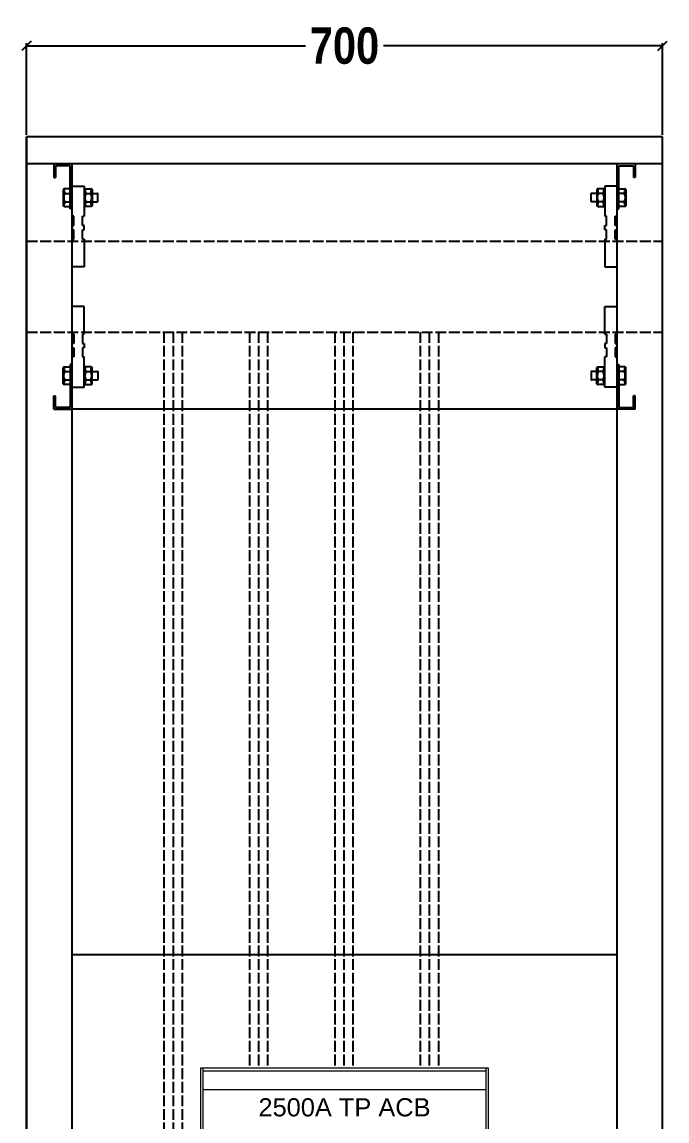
# Model space of a CAD drawing. Header units: millimetres. Extents: x -5 to 705, y -75 to 6326.
# Drawn here: x -5 to 705, y 1117 to 2326 of the extents above; entities that cross this region are included whole.
import ezdxf

# ---------------------------------------------------------------- set-up
doc = ezdxf.new("R2010")
doc.units = ezdxf.units.MM
doc.header["$MEASUREMENT"] = 0
doc.linetypes.add('ACAD_ISO02W100', pattern=[15, 12, -3])
doc.styles.add('ANB', font='ARIALNB.TTF')
doc.styles.get("Standard").update_dxf_attribs({"font": 'arial.ttf'})
doc.dimstyles.new('ARULLAIYA', dxfattribs={"dimtxt": 20, "dimasz": 10, "dimexe": 3, "dimexo": 2, "dimgap": 7, "dimtad": 0, "dimdec": 0, "dimzin": 0, "dimdsep": 46, "dimtxsty": 'ANB', "dimblk": 'OBLIQUE', "dimcen": 0.09, "dimadec": 0, "dimazin": 0, "dimtfac": 1, "dimtdec": 0, "dimtofl": 0, "dimtmove": 0, "dimatfit": 3, "dimldrblk": 'OBLIQUE', "dimfxl": 1, "dimtolj": 1, "dimtzin": 0, "dimarcsym": 1})

# ---------------------------------------------------------------- blocks, each defined once
blk = doc.blocks.new('_Oblique')
at = {"color": 0, "linetype": 'ByBlock', "lineweight": -2}
blk.add_line((-0.5, -0.5), (0.5, 0.5), dxfattribs=at)
blk = doc.blocks.new('*D1')
at = {"color": 0, "lineweight": -2, "transparency": 16777216}
for p, q in [((0, 2202), (0, 2303)), ((0, 2300), (306.9, 2300)), ((700, 2300), (393.1, 2300)), ((700, 2202), (700, 2303))]:
    blk.add_line(p, q, dxfattribs=at)
at = {"layer": 'Defpoints', "color": 0, "transparency": 16777216}
for p in [(700, 2300), (0, 2200), (700, 2200)]:
    blk.add_point(p, dxfattribs=at)
at = {"color": 0, "lineweight": -2, "transparency": 16777216, "xscale": 10, "yscale": 10, "zscale": 10, "rotation": 180}
blk.add_blockref('_Oblique', (0, 2300), dxfattribs=at)
at = {"color": 0, "lineweight": -2, "transparency": 16777216, "xscale": 10, "yscale": 10, "zscale": 10}
blk.add_blockref('_Oblique', (700, 2300), dxfattribs=at)
at = {"color": 0, "transparency": 16777216, "insert": (350, 2300), "char_height": 40, "attachment_point": 5, "style": 'ANB'}
blk.add_mtext('\\A1;700', dxfattribs=at)
blk = doc.blocks.new('*D2')
at = {"color": 0, "lineweight": -2, "transparency": 16777216}
for p, q in [((0, 2202), (0, 2303)), ((0, 2300), (306.9, 2300)), ((700, 2300), (393.1, 2300)), ((700, 2202), (700, 2303))]:
    blk.add_line(p, q, dxfattribs=at)
at = {"layer": 'Defpoints', "color": 0, "transparency": 16777216}
for p in [(700, 2300), (0, 2200), (700, 2200)]:
    blk.add_point(p, dxfattribs=at)
at = {"color": 0, "lineweight": -2, "transparency": 16777216, "xscale": 10, "yscale": 10, "zscale": 10, "rotation": 180}
blk.add_blockref('_Oblique', (0, 2300), dxfattribs=at)
at = {"color": 0, "lineweight": -2, "transparency": 16777216, "xscale": 10, "yscale": 10, "zscale": 10}
blk.add_blockref('_Oblique', (700, 2300), dxfattribs=at)
at = {"color": 0, "transparency": 16777216, "insert": (350, 2300), "char_height": 40, "attachment_point": 5, "style": 'ANB'}
blk.add_mtext('\\A1;700', dxfattribs=at)

msp = doc.modelspace()

# ---------------------------------------------------------------- linework, layer by layer
for p, q in [((700, 2200), (0, 2200)), ((0, 2200), (0, 0)), ((700, 2200), (0, 2200)), ((0, 2200), (0, 0)), ((0, -75), (0, 2200)), ((700, -75), (700, 2200)), ((700, 2170), (0, 2170)), ((30, 2170), (30, 2155)), ((48, 2168), (32, 2168)), ((32, 2168), (32, 2155)), ((48, 2120.8), (48, 2168)), ((50, 2170), (50, 30)), ((650, 30), (650, 2170)), ((652, 2120.8), (652, 2168)), ((652, 2168), (668, 2168)), ((668, 2168), (668, 2155)), ((670, 2170), (670, 2155)), ((30, 2155), (32, 2155)), ((670, 2155), (668, 2155)), ((41, 2142.5), (40.2, 2141.9)), ((40.2, 2141.9), (40.2, 2124)), ((40.9, 2142.2), (40.9, 2123.8)), ((48, 2142.7), (41.4, 2142.7)), ((50, 2145.6), (63.5, 2145.6)), ((63.5, 2145.6), (63.5, 2112.4)), ((64.3, 2142.5), (63.5, 2141.9)), ((64.2, 2142.2), (64.2, 2123.8)), ((64.7, 2142.7), (71.3, 2142.7)), ((71.7, 2142.5), (72.4, 2141.9)), ((71.8, 2142.2), (71.8, 2123.8)), ((72.4, 2141.9), (72.4, 2124)), ((628.3, 2142.5), (627.6, 2141.9)), ((627.6, 2141.9), (627.6, 2124)), ((628.2, 2142.2), (628.2, 2123.8)), ((635.3, 2142.7), (628.7, 2142.7)), ((635.7, 2142.5), (636.5, 2141.9)), ((635.8, 2142.2), (635.8, 2123.8)), ((636.5, 2145.6), (636.5, 2112.4)), ((650, 2145.6), (636.5, 2145.6)), ((652, 2142.7), (658.6, 2142.7)), ((659, 2142.5), (659.8, 2141.9)), ((659.1, 2142.2), (659.1, 2123.8)), ((659.8, 2141.9), (659.8, 2124)), ((42, 2137.6), (50, 2137.6)), ((63.5, 2137.6), (78, 2137.6)), ((78.5, 2128.9), (78.5, 2137.1)), ((621.5, 2128.9), (621.5, 2137.1)), ((636.5, 2137.6), (622, 2137.6)), ((658, 2137.6), (650, 2137.6)), ((41, 2123.4), (40.2, 2124)), ((41.4, 2123.3), (48, 2123.3)), ((42, 2128.4), (50, 2128.4)), ((50, 2120.8), (48, 2120.8)), ((63.5, 2128.4), (78, 2128.4)), ((64.3, 2123.4), (63.5, 2124)), ((71.3, 2123.3), (64.7, 2123.3)), ((71.7, 2123.4), (72.4, 2124)), ((636.5, 2128.4), (622, 2128.4)), ((628.3, 2123.4), (627.6, 2124)), ((628.7, 2123.3), (635.3, 2123.3)), ((635.7, 2123.4), (636.5, 2124)), ((658, 2128.4), (650, 2128.4)), ((650, 2120.8), (652, 2120.8)), ((658.6, 2123.3), (652, 2123.3)), ((659, 2123.4), (659.8, 2124)), ((52, 2112.4), (50, 2112.4)), ((52, 2102.4), (52, 2112.4)), ((61.5, 2102.4), (61.5, 2112.4)), ((61.5, 2112.4), (63.5, 2112.4)), ((638.5, 2112.4), (636.5, 2112.4)), ((638.5, 2102.4), (638.5, 2112.4)), ((648, 2102.4), (648, 2112.4)), ((648, 2112.4), (650, 2112.4)), ((50, 2102.4), (52, 2102.4)), ((52, 2097.4), (50, 2097.4)), ((52, 2087.4), (52, 2097.4)), ((63.5, 2102.4), (61.5, 2102.4)), ((61.5, 2087.4), (61.5, 2097.4)), ((61.5, 2097.4), (63.5, 2097.4)), ((63.5, 2097.4), (63.5, 2102.4)), ((636.5, 2097.4), (636.5, 2102.4)), ((636.5, 2102.4), (638.5, 2102.4)), ((638.5, 2097.4), (636.5, 2097.4)), ((638.5, 2087.4), (638.5, 2097.4)), ((650, 2102.4), (648, 2102.4)), ((648, 2087.4), (648, 2097.4)), ((648, 2097.4), (650, 2097.4)), ((50, 2087.4), (52, 2087.4)), ((63.5, 2087.4), (61.5, 2087.4)), ((63.5, 2087.4), (63.5, 2056.7)), ((636.5, 2087.4), (636.5, 2056.7)), ((636.5, 2087.4), (638.5, 2087.4)), ((650, 2087.4), (648, 2087.4)), ((63.5, 2056.7), (50, 2056.7)), ((636.5, 2056.7), (650, 2056.7)), ((63.5, 2013.3), (50, 2013.3)), ((63.5, 1982.6), (63.5, 2013.3)), ((636.5, 1982.6), (636.5, 2013.3)), ((636.5, 2013.3), (650, 2013.3)), ((50, 1982.6), (52, 1982.6)), ((52, 1972.6), (50, 1972.6)), ((52, 1982.6), (52, 1972.6)), ((63.5, 1982.6), (61.5, 1982.6)), ((61.5, 1982.6), (61.5, 1972.6)), ((61.5, 1972.6), (63.5, 1972.6)), ((63.5, 1972.6), (63.5, 1967.6)), ((636.5, 1982.6), (638.5, 1982.6)), ((636.5, 1972.6), (636.5, 1967.6)), ((638.5, 1972.6), (636.5, 1972.6)), ((638.5, 1982.6), (638.5, 1972.6)), ((650, 1982.6), (648, 1982.6)), ((648, 1982.6), (648, 1972.6)), ((648, 1972.6), (650, 1972.6)), ((50, 1967.6), (52, 1967.6)), ((52, 1967.6), (52, 1957.6)), ((63.5, 1967.6), (61.5, 1967.6)), ((61.5, 1967.6), (61.5, 1957.6)), ((636.5, 1967.6), (638.5, 1967.6)), ((638.5, 1967.6), (638.5, 1957.6)), ((650, 1967.6), (648, 1967.6)), ((648, 1967.6), (648, 1957.6)), ((48, 1949.2), (48, 1902)), ((50, 1949.2), (48, 1949.2)), ((52, 1957.6), (50, 1957.6)), ((61.5, 1957.6), (63.5, 1957.6)), ((63.5, 1924.4), (63.5, 1957.6)), ((636.5, 1924.4), (636.5, 1957.6)), ((638.5, 1957.6), (636.5, 1957.6)), ((648, 1957.6), (650, 1957.6)), ((650, 1949.2), (652, 1949.2)), ((652, 1949.2), (652, 1902)), ((41, 1946.6), (40.2, 1946)), ((40.2, 1928.1), (40.2, 1946)), ((40.9, 1927.8), (40.9, 1946.2)), ((41.4, 1946.7), (48, 1946.7)), ((42, 1941.6), (50, 1941.6)), ((64.3, 1946.6), (63.5, 1946)), ((63.5, 1941.6), (78, 1941.6)), ((64.2, 1927.8), (64.2, 1946.2)), ((71.3, 1946.7), (64.7, 1946.7)), ((71.7, 1946.6), (72.4, 1946)), ((71.8, 1927.8), (71.8, 1946.2)), ((72.4, 1928.1), (72.4, 1946)), ((78.5, 1941.1), (78.5, 1932.9)), ((621.5, 1941.1), (621.5, 1932.9)), ((636.5, 1941.6), (622, 1941.6)), ((628.3, 1946.6), (627.6, 1946)), ((627.6, 1928.1), (627.6, 1946)), ((628.2, 1927.8), (628.2, 1946.2)), ((628.7, 1946.7), (635.3, 1946.7)), ((635.7, 1946.6), (636.5, 1946)), ((635.8, 1927.8), (635.8, 1946.2)), ((658, 1941.6), (650, 1941.6)), ((658.6, 1946.7), (652, 1946.7)), ((659, 1946.6), (659.8, 1946)), ((659.1, 1927.8), (659.1, 1946.2)), ((659.8, 1928.1), (659.8, 1946)), ((41, 1927.5), (40.2, 1928.1)), ((48, 1927.3), (41.4, 1927.3)), ((42, 1932.4), (50, 1932.4)), ((50, 1924.4), (63.5, 1924.4)), ((63.5, 1932.4), (78, 1932.4)), ((64.3, 1927.5), (63.5, 1928.1)), ((64.7, 1927.3), (71.3, 1927.3)), ((71.7, 1927.5), (72.4, 1928.1)), ((636.5, 1932.4), (622, 1932.4)), ((628.3, 1927.5), (627.6, 1928.1)), ((635.3, 1927.3), (628.7, 1927.3)), ((635.7, 1927.5), (636.5, 1928.1)), ((650, 1924.4), (636.5, 1924.4)), ((658, 1932.4), (650, 1932.4)), ((652, 1927.3), (658.6, 1927.3)), ((659, 1927.5), (659.8, 1928.1)), ((30, 1900), (30, 1915)), ((30, 1915), (32, 1915)), ((32, 1902), (32, 1915)), ((668, 1902), (668, 1915)), ((670, 1915), (668, 1915)), ((670, 1900), (670, 1915)), ((30, 1900), (50, 1900)), ((48, 1902), (32, 1902)), ((650, 1900), (50, 1900)), ((670, 1900), (650, 1900)), ((652, 1902), (668, 1902)), ((50, 1300), (650, 1300))]:
    msp.add_line(p, q)
at = {"color": 3, "linetype": 'ACAD_ISO02W100'}
for p, q in [((0, 2085), (700, 2085)), ((0, 1985), (700, 1985)), ((151.3, 1985), (151.3, 500)), ((161.3, 1985), (161.3, 500)), ((171.3, 1985), (171.3, 500)), ((245.3, 1985), (245.3, 1175)), ((255.3, 1985), (255.3, 1175)), ((265.3, 1985), (265.3, 1175)), ((339.3, 1985), (339.3, 1175)), ((349.3, 1985), (349.3, 1175)), ((359.3, 1985), (359.3, 1175)), ((433.3, 1985), (433.3, 1175)), ((443.3, 1985), (443.3, 1175)), ((453.3, 1985), (453.3, 1175))]:
    msp.add_line(p, q, dxfattribs=at)
at = {"lineweight": 9, "transparency": 33554687}
msp.add_lwpolyline([(194.5, 845), (190.5, 845), (190.5, 918), (194.5, 918), (194.5, 1175), (191.5, 1175), (191.5, 921), (187.5, 921), (187.5, 842), (191.5, 842), (191.5, 750), (508.5, 750), (508.5, 842), (512.5, 842), (512.5, 921), (508.5, 921), (508.5, 1175), (505.5, 1175), (505.5, 918), (509.5, 918), (509.5, 845), (505.5, 845), (505.5, 753), (194.5, 753)], close=True, dxfattribs=at)
for points in [[(505.5, 1175), (194.5, 1175)], [(194.5, 1172), (505.5, 1172)], [(194.5, 1151.5), (505.5, 1151.5)]]:
    msp.add_lwpolyline(points, dxfattribs=at)
for centre, radius, start, end in [((41.4, 2142.2), 0.5, 90, 180), ((63.8, 2145.1), 23, 186.9505, 199.1544), ((64.7, 2142.2), 0.5, 90, 180), ((87.1, 2145.1), 23, 186.9505, 199.1544), ((48.9, 2145.1), 23, 340.8456, 353.0495), ((71.3, 2142.2), 0.5, 0, 90), ((628.7, 2142.2), 0.5, 90, 180), ((651.1, 2145.1), 23, 186.9505, 199.1544), ((612.9, 2145.1), 23, 340.8456, 353.0495), ((635.3, 2142.2), 0.5, 0, 90), ((636.2, 2145.1), 23, 340.8456, 353.0495), ((658.6, 2142.2), 0.5, 0, 90), ((50.7, 2133), 9.85, 152.128, 207.872), ((74, 2133), 9.85, 152.128, 207.872), ((62, 2133), 9.85, 332.128, 27.872), ((78, 2137.1), 0.5, 0, 90), ((78, 2128.9), 0.5, 270, 0), ((622, 2137.1), 0.5, 90, 180), ((622, 2128.9), 0.5, 180, 270), ((638, 2133), 9.85, 152.128, 207.872), ((626, 2133), 9.85, 332.128, 27.872), ((649.3, 2133), 9.85, 332.128, 27.872), ((63.8, 2120.8), 23, 160.8456, 173.0495), ((41.4, 2123.8), 0.5, 180, 270), ((87.1, 2120.8), 23, 160.8456, 173.0495), ((64.7, 2123.8), 0.5, 180, 270), ((48.9, 2120.8), 23, 6.9505, 19.1544), ((71.3, 2123.8), 0.5, 270, 0), ((651.1, 2120.8), 23, 160.8456, 173.0495), ((628.7, 2123.8), 0.5, 180, 270), ((612.9, 2120.8), 23, 6.9505, 19.1544), ((635.3, 2123.8), 0.5, 270, 0), ((636.2, 2120.8), 23, 6.9505, 19.1544), ((658.6, 2123.8), 0.5, 270, 0), ((41.4, 1946.2), 0.5, 90, 180), ((63.8, 1949.2), 23, 186.9505, 199.1544), ((50.7, 1937), 9.85, 152.128, 207.872), ((64.7, 1946.2), 0.5, 90, 180), ((87.1, 1949.2), 23, 186.9505, 199.1544), ((74, 1937), 9.85, 152.128, 207.872), ((48.9, 1949.2), 23, 340.8456, 353.0495), ((62, 1937), 9.85, 332.128, 27.872), ((71.3, 1946.2), 0.5, 0, 90), ((78, 1941.1), 0.5, 0, 90), ((622, 1941.1), 0.5, 90, 180), ((628.7, 1946.2), 0.5, 90, 180), ((651.1, 1949.2), 23, 186.9505, 199.1544), ((638, 1937), 9.85, 152.128, 207.872), ((612.9, 1949.2), 23, 340.8456, 353.0495), ((626, 1937), 9.85, 332.128, 27.872), ((635.3, 1946.2), 0.5, 0, 90), ((636.2, 1949.2), 23, 340.8456, 353.0495), ((649.3, 1937), 9.85, 332.128, 27.872), ((658.6, 1946.2), 0.5, 0, 90), ((63.8, 1924.9), 23, 160.8456, 173.0495), ((41.4, 1927.8), 0.5, 180, 270), ((87.1, 1924.9), 23, 160.8456, 173.0495), ((64.7, 1927.8), 0.5, 180, 270), ((48.9, 1924.9), 23, 6.9505, 19.1544), ((71.3, 1927.8), 0.5, 270, 0), ((78, 1932.9), 0.5, 270, 0), ((622, 1932.9), 0.5, 180, 270), ((651.1, 1924.9), 23, 160.8456, 173.0495), ((628.7, 1927.8), 0.5, 180, 270), ((612.9, 1924.9), 23, 6.9505, 19.1544), ((635.3, 1927.8), 0.5, 270, 0), ((636.2, 1924.9), 23, 6.9505, 19.1544), ((658.6, 1927.8), 0.5, 270, 0)]:
    msp.add_arc(centre, radius, start, end)

# ---------------------------------------------------------------- texts
at = {"transparency": 33554687, "insert": (350, 1141.9), "char_height": 20, "attachment_point": 2}
msp.add_mtext_dynamic_manual_height_columns('\\pxqc;2500A TP ACB', width=205.842, gutter_width=1, heights=[0], dxfattribs=at)

# ---------------------------------------------------------------- dimensions: what is measured, and where the dimension line sits
at = {"color": 30, "transparency": 33554687}
for picture in ['*D1', '*D2']:
    dim = msp.add_linear_dim(base=(700, 2300), p1=(0, 2200), p2=(700, 2200), dimstyle='ARULLAIYA', override={"dimtxt": 40}, dxfattribs=at)
    dim.commit()
    dim.dimension.update_dxf_attribs({"geometry": picture, "text_midpoint": (350, 2300)})

doc.saveas('drawing.dxf')
